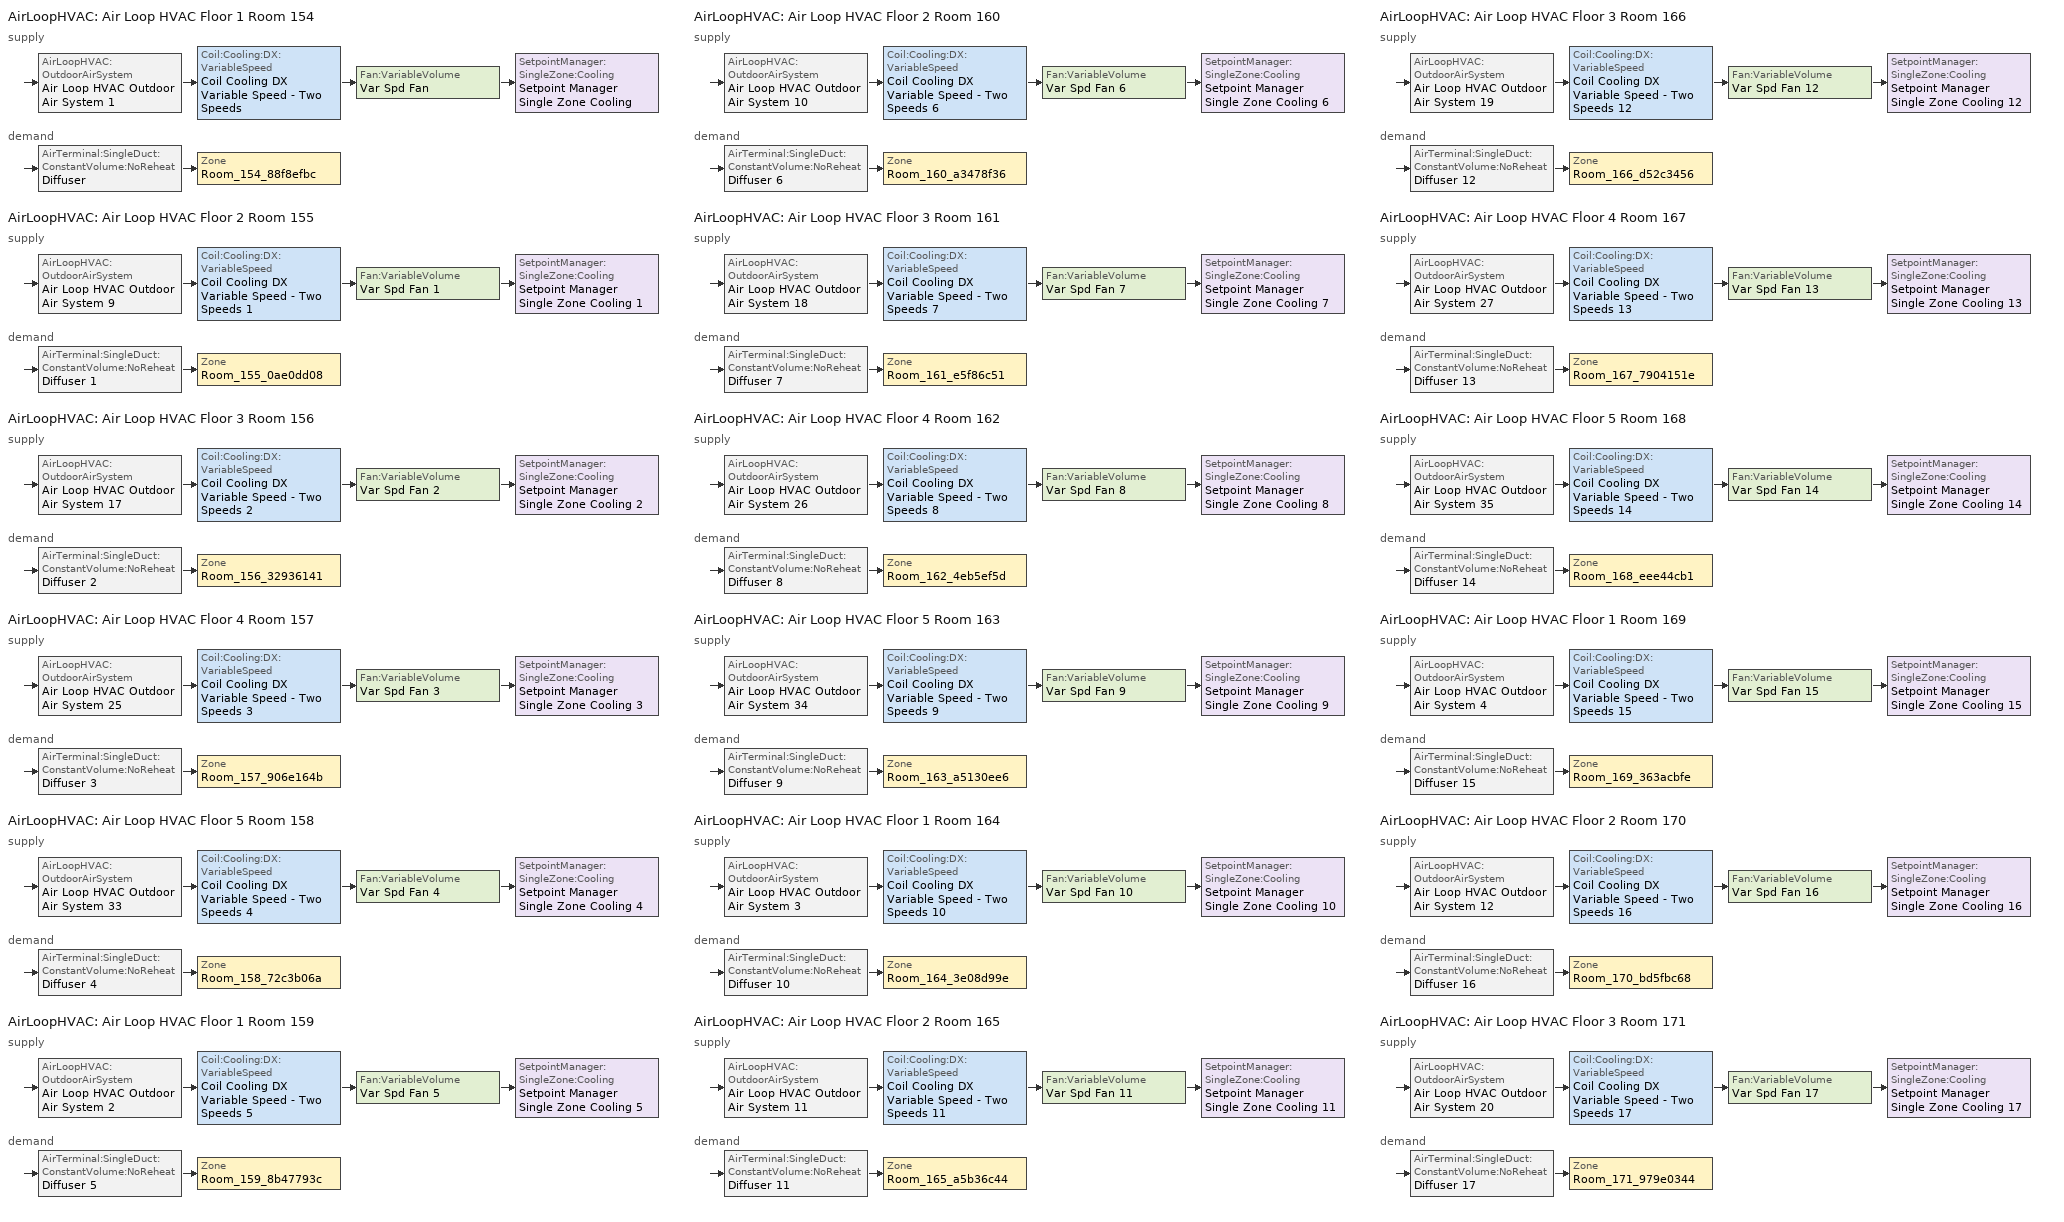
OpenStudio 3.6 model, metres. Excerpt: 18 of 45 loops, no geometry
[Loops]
AirLoopHVAC 'Air Loop HVAC Floor 1 Room 154'
 supply: AirLoopHVAC:OutdoorAirSystem 'Air Loop HVAC Outdoor Air System 1' > Coil:Cooling:DX:VariableSpeed 'Coil Cooling DX Variable Speed - Two Speeds' > Fan:VariableVolume 'Var Spd Fan' > SetpointManager:SingleZone:Cooling 'Setpoint Manager Single Zone Cooling'
 demand: AirTerminal:SingleDuct:ConstantVolume:NoReheat 'Diffuser' > Zone 'Room_154_88f8efbc'
AirLoopHVAC 'Air Loop HVAC Floor 2 Room 155'
 supply: AirLoopHVAC:OutdoorAirSystem 'Air Loop HVAC Outdoor Air System 9' > Coil:Cooling:DX:VariableSpeed 'Coil Cooling DX Variable Speed - Two Speeds 1' > Fan:VariableVolume 'Var Spd Fan 1' > SetpointManager:SingleZone:Cooling 'Setpoint Manager Single Zone Cooling 1'
 demand: AirTerminal:SingleDuct:ConstantVolume:NoReheat 'Diffuser 1' > Zone 'Room_155_0ae0dd08'
AirLoopHVAC 'Air Loop HVAC Floor 3 Room 156'
 supply: AirLoopHVAC:OutdoorAirSystem 'Air Loop HVAC Outdoor Air System 17' > Coil:Cooling:DX:VariableSpeed 'Coil Cooling DX Variable Speed - Two Speeds 2' > Fan:VariableVolume 'Var Spd Fan 2' > SetpointManager:SingleZone:Cooling 'Setpoint Manager Single Zone Cooling 2'
 demand: AirTerminal:SingleDuct:ConstantVolume:NoReheat 'Diffuser 2' > Zone 'Room_156_32936141'
AirLoopHVAC 'Air Loop HVAC Floor 4 Room 157'
 supply: AirLoopHVAC:OutdoorAirSystem 'Air Loop HVAC Outdoor Air System 25' > Coil:Cooling:DX:VariableSpeed 'Coil Cooling DX Variable Speed - Two Speeds 3' > Fan:VariableVolume 'Var Spd Fan 3' > SetpointManager:SingleZone:Cooling 'Setpoint Manager Single Zone Cooling 3'
 demand: AirTerminal:SingleDuct:ConstantVolume:NoReheat 'Diffuser 3' > Zone 'Room_157_906e164b'
AirLoopHVAC 'Air Loop HVAC Floor 5 Room 158'
 supply: AirLoopHVAC:OutdoorAirSystem 'Air Loop HVAC Outdoor Air System 33' > Coil:Cooling:DX:VariableSpeed 'Coil Cooling DX Variable Speed - Two Speeds 4' > Fan:VariableVolume 'Var Spd Fan 4' > SetpointManager:SingleZone:Cooling 'Setpoint Manager Single Zone Cooling 4'
 demand: AirTerminal:SingleDuct:ConstantVolume:NoReheat 'Diffuser 4' > Zone 'Room_158_72c3b06a'
AirLoopHVAC 'Air Loop HVAC Floor 1 Room 159'
 supply: AirLoopHVAC:OutdoorAirSystem 'Air Loop HVAC Outdoor Air System 2' > Coil:Cooling:DX:VariableSpeed 'Coil Cooling DX Variable Speed - Two Speeds 5' > Fan:VariableVolume 'Var Spd Fan 5' > SetpointManager:SingleZone:Cooling 'Setpoint Manager Single Zone Cooling 5'
 demand: AirTerminal:SingleDuct:ConstantVolume:NoReheat 'Diffuser 5' > Zone 'Room_159_8b47793c'
AirLoopHVAC 'Air Loop HVAC Floor 2 Room 160'
 supply: AirLoopHVAC:OutdoorAirSystem 'Air Loop HVAC Outdoor Air System 10' > Coil:Cooling:DX:VariableSpeed 'Coil Cooling DX Variable Speed - Two Speeds 6' > Fan:VariableVolume 'Var Spd Fan 6' > SetpointManager:SingleZone:Cooling 'Setpoint Manager Single Zone Cooling 6'
 demand: AirTerminal:SingleDuct:ConstantVolume:NoReheat 'Diffuser 6' > Zone 'Room_160_a3478f36'
AirLoopHVAC 'Air Loop HVAC Floor 3 Room 161'
 supply: AirLoopHVAC:OutdoorAirSystem 'Air Loop HVAC Outdoor Air System 18' > Coil:Cooling:DX:VariableSpeed 'Coil Cooling DX Variable Speed - Two Speeds 7' > Fan:VariableVolume 'Var Spd Fan 7' > SetpointManager:SingleZone:Cooling 'Setpoint Manager Single Zone Cooling 7'
 demand: AirTerminal:SingleDuct:ConstantVolume:NoReheat 'Diffuser 7' > Zone 'Room_161_e5f86c51'
AirLoopHVAC 'Air Loop HVAC Floor 4 Room 162'
 supply: AirLoopHVAC:OutdoorAirSystem 'Air Loop HVAC Outdoor Air System 26' > Coil:Cooling:DX:VariableSpeed 'Coil Cooling DX Variable Speed - Two Speeds 8' > Fan:VariableVolume 'Var Spd Fan 8' > SetpointManager:SingleZone:Cooling 'Setpoint Manager Single Zone Cooling 8'
 demand: AirTerminal:SingleDuct:ConstantVolume:NoReheat 'Diffuser 8' > Zone 'Room_162_4eb5ef5d'
AirLoopHVAC 'Air Loop HVAC Floor 5 Room 163'
 supply: AirLoopHVAC:OutdoorAirSystem 'Air Loop HVAC Outdoor Air System 34' > Coil:Cooling:DX:VariableSpeed 'Coil Cooling DX Variable Speed - Two Speeds 9' > Fan:VariableVolume 'Var Spd Fan 9' > SetpointManager:SingleZone:Cooling 'Setpoint Manager Single Zone Cooling 9'
 demand: AirTerminal:SingleDuct:ConstantVolume:NoReheat 'Diffuser 9' > Zone 'Room_163_a5130ee6'
AirLoopHVAC 'Air Loop HVAC Floor 1 Room 164'
 supply: AirLoopHVAC:OutdoorAirSystem 'Air Loop HVAC Outdoor Air System 3' > Coil:Cooling:DX:VariableSpeed 'Coil Cooling DX Variable Speed - Two Speeds 10' > Fan:VariableVolume 'Var Spd Fan 10' > SetpointManager:SingleZone:Cooling 'Setpoint Manager Single Zone Cooling 10'
 demand: AirTerminal:SingleDuct:ConstantVolume:NoReheat 'Diffuser 10' > Zone 'Room_164_3e08d99e'
AirLoopHVAC 'Air Loop HVAC Floor 2 Room 165'
 supply: AirLoopHVAC:OutdoorAirSystem 'Air Loop HVAC Outdoor Air System 11' > Coil:Cooling:DX:VariableSpeed 'Coil Cooling DX Variable Speed - Two Speeds 11' > Fan:VariableVolume 'Var Spd Fan 11' > SetpointManager:SingleZone:Cooling 'Setpoint Manager Single Zone Cooling 11'
 demand: AirTerminal:SingleDuct:ConstantVolume:NoReheat 'Diffuser 11' > Zone 'Room_165_a5b36c44'
AirLoopHVAC 'Air Loop HVAC Floor 3 Room 166'
 supply: AirLoopHVAC:OutdoorAirSystem 'Air Loop HVAC Outdoor Air System 19' > Coil:Cooling:DX:VariableSpeed 'Coil Cooling DX Variable Speed - Two Speeds 12' > Fan:VariableVolume 'Var Spd Fan 12' > SetpointManager:SingleZone:Cooling 'Setpoint Manager Single Zone Cooling 12'
 demand: AirTerminal:SingleDuct:ConstantVolume:NoReheat 'Diffuser 12' > Zone 'Room_166_d52c3456'
AirLoopHVAC 'Air Loop HVAC Floor 4 Room 167'
 supply: AirLoopHVAC:OutdoorAirSystem 'Air Loop HVAC Outdoor Air System 27' > Coil:Cooling:DX:VariableSpeed 'Coil Cooling DX Variable Speed - Two Speeds 13' > Fan:VariableVolume 'Var Spd Fan 13' > SetpointManager:SingleZone:Cooling 'Setpoint Manager Single Zone Cooling 13'
 demand: AirTerminal:SingleDuct:ConstantVolume:NoReheat 'Diffuser 13' > Zone 'Room_167_7904151e'
AirLoopHVAC 'Air Loop HVAC Floor 5 Room 168'
 supply: AirLoopHVAC:OutdoorAirSystem 'Air Loop HVAC Outdoor Air System 35' > Coil:Cooling:DX:VariableSpeed 'Coil Cooling DX Variable Speed - Two Speeds 14' > Fan:VariableVolume 'Var Spd Fan 14' > SetpointManager:SingleZone:Cooling 'Setpoint Manager Single Zone Cooling 14'
 demand: AirTerminal:SingleDuct:ConstantVolume:NoReheat 'Diffuser 14' > Zone 'Room_168_eee44cb1'
AirLoopHVAC 'Air Loop HVAC Floor 1 Room 169'
 supply: AirLoopHVAC:OutdoorAirSystem 'Air Loop HVAC Outdoor Air System 4' > Coil:Cooling:DX:VariableSpeed 'Coil Cooling DX Variable Speed - Two Speeds 15' > Fan:VariableVolume 'Var Spd Fan 15' > SetpointManager:SingleZone:Cooling 'Setpoint Manager Single Zone Cooling 15'
 demand: AirTerminal:SingleDuct:ConstantVolume:NoReheat 'Diffuser 15' > Zone 'Room_169_363acbfe'
AirLoopHVAC 'Air Loop HVAC Floor 2 Room 170'
 supply: AirLoopHVAC:OutdoorAirSystem 'Air Loop HVAC Outdoor Air System 12' > Coil:Cooling:DX:VariableSpeed 'Coil Cooling DX Variable Speed - Two Speeds 16' > Fan:VariableVolume 'Var Spd Fan 16' > SetpointManager:SingleZone:Cooling 'Setpoint Manager Single Zone Cooling 16'
 demand: AirTerminal:SingleDuct:ConstantVolume:NoReheat 'Diffuser 16' > Zone 'Room_170_bd5fbc68'
AirLoopHVAC 'Air Loop HVAC Floor 3 Room 171'
 supply: AirLoopHVAC:OutdoorAirSystem 'Air Loop HVAC Outdoor Air System 20' > Coil:Cooling:DX:VariableSpeed 'Coil Cooling DX Variable Speed - Two Speeds 17' > Fan:VariableVolume 'Var Spd Fan 17' > SetpointManager:SingleZone:Cooling 'Setpoint Manager Single Zone Cooling 17'
 demand: AirTerminal:SingleDuct:ConstantVolume:NoReheat 'Diffuser 17' > Zone 'Room_171_979e0344'
[Sizing:Zone] Zone Cooling Design Supply Air Temperature Input Method=SupplyAirTemperature; Zone Cooling Design Supply Air Temperature {C}=14; Zone Cooling Design Supply Air Temperature Difference {deltaC}=11.11; Zone Heating Design Supply Air Temperature Input Method=SupplyAirTemperature; Zone Heating Design Supply Air Temperature {C}=40; Zone Heating Design Supply Air Temperature Difference {deltaC}=11.11; Zone Cooling Design Supply Air Humidity Ratio {kg-H2O/kg-air}=0.0085; Zone Heating Design Supply Air Humidity Ratio {kg-H2O/kg-air}=0.008; Cooling Design Air Flow Method=DesignDay; Heating Design Air Flow Method=DesignDay; Account for Dedicated Outdoor Air System=No; Dedicated Outdoor Air System Control Strategy=NeutralSupplyAir; Dedicated Outdoor Air Low Setpoint Temperature for Design {C}=autosize; Dedicated Outdoor Air High Setpoint Temperature for Design {C}=autosize; Zone Load Sizing Method=Sensible Load Only No Latent Load; Zone Latent Cooling Design Supply Air Humidity Ratio Input Method=HumidityRatioDifference; Zone Cooling Design Supply Air Humidity Ratio Difference {kgWater/kgDryAir}=0.005; Zone Latent Heating Design Supply Air Humidity Ratio Input Method=HumidityRatioDifference; Zone Humidification Design Supply Air Humidity Ratio Difference {kgWater/kgDryAir}=0.005
Room_154_88f8efbc; Room_155_0ae0dd08; Room_156_32936141; Room_157_906e164b; Room_158_72c3b06a; Room_159_8b47793c; Room_160_a3478f36; Room_161_e5f86c51; Room_162_4eb5ef5d; Room_163_a5130ee6; Room_164_3e08d99e; Room_165_a5b36c44; Room_166_d52c3456; Room_167_7904151e; Room_168_eee44cb1; Room_169_363acbfe; Room_170_bd5fbc68; Room_171_979e0344
[Zone equipment]
Room_154_88f8efbc: Elec Baseboard Floor 1 Room 154, Diffuser
Room_155_0ae0dd08: Elec Baseboard Floor 2 Room 155, Diffuser 1
Room_156_32936141: Elec Baseboard Floor 3 Room 156, Diffuser 2
Room_157_906e164b: Elec Baseboard Floor 4 Room 157, Diffuser 3
Room_158_72c3b06a: Elec Baseboard Floor 5 Room 158, Diffuser 4
Room_159_8b47793c: Elec Baseboard 1 Room 159, Diffuser 5
Room_160_a3478f36: Elec Baseboard Floor 2 Room 160, Diffuser 6
Room_161_e5f86c51: Elec Baseboard Floor 3 Room 161, Diffuser 7
Room_162_4eb5ef5d: Elec Baseboard Floor 4 Room 162, Diffuser 8
Room_163_a5130ee6: Elec Baseboard Floor 5 Room 163, Diffuser 9
Room_164_3e08d99e: Elec Baseboard 1 Room 164, Diffuser 10
Room_165_a5b36c44: Elec Baseboard Floor 2 Room 165, Diffuser 11
Room_166_d52c3456: Elec Baseboard Floor 3 Room 166, Diffuser 12
Room_167_7904151e: Elec Baseboard Floor 4 Room 167, Diffuser 13
Room_168_eee44cb1: Elec Baseboard Floor 5 Room 168, Diffuser 14
Room_169_363acbfe: Elec Baseboard 1 Room 169, Diffuser 15
Room_170_bd5fbc68: Elec Baseboard Floor 2 Room 170, Diffuser 16
Room_171_979e0344: Elec Baseboard Floor 3 Room 171, Diffuser 17
[ZoneHVAC:Baseboard:Convective:Electric] Availability Schedule=Always On Discrete hvac_library; Nominal Capacity {W}=autosize; Efficiency=1
Elec Baseboard Floor 1 Room 154; Elec Baseboard 1 Room 164; Elec Baseboard Floor 2 Room 165; Elec Baseboard Floor 3 Room 161; Elec Baseboard Floor 4 Room 167; Elec Baseboard 1 Room 169; Elec Baseboard Floor 3 Room 166; Elec Baseboard Floor 2 Room 160; Elec Baseboard Floor 5 Room 163; Elec Baseboard Floor 3 Room 171; Elec Baseboard Floor 5 Room 168; Elec Baseboard Floor 2 Room 170; Elec Baseboard Floor 4 Room 162; Elec Baseboard Floor 2 Room 155; Elec Baseboard Floor 3 Room 156; Elec Baseboard Floor 4 Room 157; Elec Baseboard Floor 5 Room 158; Elec Baseboard 1 Room 159
[AirLoopHVAC] Design Supply Air Flow Rate {m3/s}=autosize; Design Return Air Flow Fraction of Supply Air Flow=1
Name | Availability Schedule
Air Loop HVAC Floor 1 Room 154 | Always On Discrete
Air Loop HVAC Floor 2 Room 155 | Always On Discrete 1
Air Loop HVAC Floor 3 Room 156 | Always On Discrete 2
Air Loop HVAC Floor 4 Room 157 | Always On Discrete 3
Air Loop HVAC Floor 5 Room 158 | Always On Discrete 4
Air Loop HVAC Floor 1 Room 159 | Always On Discrete 5
Air Loop HVAC Floor 2 Room 160 | Always On Discrete 6
Air Loop HVAC Floor 3 Room 161 | Always On Discrete 7
Air Loop HVAC Floor 4 Room 162 | Always On Discrete 8
Air Loop HVAC Floor 5 Room 163 | Always On Discrete 9
Air Loop HVAC Floor 1 Room 164 | Always On Discrete 10
Air Loop HVAC Floor 2 Room 165 | Always On Discrete 11
Air Loop HVAC Floor 3 Room 166 | Always On Discrete 12
Air Loop HVAC Floor 4 Room 167 | Always On Discrete 13
Air Loop HVAC Floor 5 Room 168 | Always On Discrete 14
Air Loop HVAC Floor 1 Room 169 | Always On Discrete 15
Air Loop HVAC Floor 2 Room 170 | Always On Discrete 16
Air Loop HVAC Floor 3 Room 171 | Always On Discrete 17
[Sizing:System] Central Heating Maximum System Air Flow Ratio=0.3; Preheat Design Temperature {C}=7; Preheat Design Humidity Ratio {kg-H2O/kg-Air}=0.008; Precool Design Temperature {C}=12.8; Precool Design Humidity Ratio {kg-H2O/kg-Air}=0.008; Central Cooling Design Supply Air Temperature {C}=12.8; Central Heating Design Supply Air Temperature {C}=16.7; 100% Outdoor Air in Cooling=Yes; 100% Outdoor Air in Heating=Yes; Central Cooling Design Supply Air Humidity Ratio {kg-H2O/kg-Air}=0.0085; Zone Maximum Outdoor Air Fraction=1; Cooling Supply Air Flow Rate Per Floor Area {m3/s-m2}=0.00996765; Cooling Fraction of Autosized Cooling Supply Air Flow Rate=1; Cooling Supply Air Flow Rate Per Unit Cooling Capacity {m3/s-W}=3.94755e-05; Heating Supply Air Flow Rate Per Floor Area {m3/s-m2}=0.00996765; Heating Fraction of Autosized Heating Supply Air Flow Rate=1; Heating Fraction of Autosized Cooling Supply Air Flow Rate=1; Heating Supply Air Flow Rate Per Unit Heating Capacity {m3/s-W}=3.15882e-05; Cooling Design Capacity Method=CoolingDesignCapacity; Cooling Design Capacity {W}=autosize; Cooling Design Capacity Per Floor Area {W/m2}=234.7; Fraction of Autosized Cooling Design Capacity=1; Heating Design Capacity Method=HeatingDesignCapacity; Heating Design Capacity {W}=autosize; Heating Design Capacity Per Floor Area {W/m2}=157; Fraction of Autosized Heating Design Capacity=1; Central Cooling Capacity Control Method=OnOff; Occupant Diversity=autosize
Air Loop HVAC Floor 1 Room 154; Air Loop HVAC Floor 2 Room 155; Air Loop HVAC Floor 3 Room 156; Air Loop HVAC Floor 4 Room 157; Air Loop HVAC Floor 5 Room 158; Air Loop HVAC Floor 1 Room 159; Air Loop HVAC Floor 2 Room 160; Air Loop HVAC Floor 3 Room 161; Air Loop HVAC Floor 4 Room 162; Air Loop HVAC Floor 5 Room 163; Air Loop HVAC Floor 1 Room 164; Air Loop HVAC Floor 2 Room 165; Air Loop HVAC Floor 3 Room 166; Air Loop HVAC Floor 4 Room 167; Air Loop HVAC Floor 5 Room 168; Air Loop HVAC Floor 1 Room 169; Air Loop HVAC Floor 2 Room 170; Air Loop HVAC Floor 3 Room 171
[AirTerminal:SingleDuct:ConstantVolume:NoReheat] Availability Schedule=Always On Discrete hvac_library; Maximum Air Flow Rate {m3/s}=AutoSize
Diffuser; Diffuser 1; Diffuser 2; Diffuser 3; Diffuser 4; Diffuser 5; Diffuser 6; Diffuser 7; Diffuser 8; Diffuser 9; Diffuser 10; Diffuser 11; Diffuser 12; Diffuser 13; Diffuser 14; Diffuser 15; Diffuser 16; Diffuser 17
[Coil:Cooling:DX:VariableSpeed] Nominal Speed Level=2; Gross Rated Total Cooling Capacity At Selected Nominal Speed Level {W}=autosize; Rated Air Flow Rate At Selected Nominal Speed Level {m3/s}=autosize; Nominal Time for Condensate to Begin Leaving the Coil {s}=0; Initial Moisture Evaporation Rate Divided by Steady-State AC Latent Capacity=0; Energy Part Load Fraction Curve=Coil Cooling DX Variable Speed - Two Speeds EIRfPLR; Condenser Type=AirCooled; Evaporative Condenser Pump Rated Power Consumption {W}=0; Crankcase Heater Capacity {W}=0; Maximum Outdoor Dry-Bulb Temperature for Crankcase Heater Operation {C}=10; Minimum Outdoor Dry-Bulb Temperature for Compressor Operation {C}=-25; Basin Heater Capacity {W/K}=0; Basin Heater Setpoint Temperature {C}=2
Coil Cooling DX Variable Speed - Two Speeds; Coil Cooling DX Variable Speed - Two Speeds 1; Coil Cooling DX Variable Speed - Two Speeds 2; Coil Cooling DX Variable Speed - Two Speeds 3; Coil Cooling DX Variable Speed - Two Speeds 4; Coil Cooling DX Variable Speed - Two Speeds 5; Coil Cooling DX Variable Speed - Two Speeds 6; Coil Cooling DX Variable Speed - Two Speeds 7; Coil Cooling DX Variable Speed - Two Speeds 8; Coil Cooling DX Variable Speed - Two Speeds 9; Coil Cooling DX Variable Speed - Two Speeds 10; Coil Cooling DX Variable Speed - Two Speeds 11; Coil Cooling DX Variable Speed - Two Speeds 12; Coil Cooling DX Variable Speed - Two Speeds 13; Coil Cooling DX Variable Speed - Two Speeds 14; Coil Cooling DX Variable Speed - Two Speeds 15; Coil Cooling DX Variable Speed - Two Speeds 16; Coil Cooling DX Variable Speed - Two Speeds 17
[Fan:VariableVolume] Availability Schedule=Always On Discrete hvac_library; Fan Efficiency=0.6045; Maximum Flow Rate {m3/s}=Autosize; Fan Power Minimum Flow Rate Input Method=FixedFlowRate; Fan Power Minimum Flow Fraction=0; Fan Power Minimum Air Flow Rate {m3/s}=0; Motor Efficiency=0.93; Motor In Airstream Fraction=1; Fan Power Coefficient 1=0.0407599; Fan Power Coefficient 2=0.088045; Fan Power Coefficient 3=-0.0729261; Fan Power Coefficient 4=0.94374; Fan Power Coefficient 5=0
Name | Pressure Rise {Pa}
Var Spd Fan; Var Spd Fan 5; Var Spd Fan 10 | 30
Var Spd Fan 1; Var Spd Fan 2; Var Spd Fan 3; Var Spd Fan 4; Var Spd Fan 6; Var Spd Fan 7; Var Spd Fan 8; Var Spd Fan 9; Var Spd Fan 12; Var Spd Fan 13; Var Spd Fan 15; Var Spd Fan 16; Var Spd Fan 17 | 1
Var Spd Fan 11; Var Spd Fan 14 | 250
[SetpointManager:SingleZone:Cooling] Control Variable=Temperature; Minimum Supply Air Temperature {C}=-99; Maximum Supply Air Temperature {C}=99
Name | Control Zone
Setpoint Manager Single Zone Cooling | Room_154_88f8efbc
Setpoint Manager Single Zone Cooling 1; Setpoint Manager Single Zone Cooling 2; Setpoint Manager Single Zone Cooling 3; Setpoint Manager Single Zone Cooling 4; Setpoint Manager Single Zone Cooling 5; Setpoint Manager Single Zone Cooling 6; Setpoint Manager Single Zone Cooling 7; Setpoint Manager Single Zone Cooling 8; Setpoint Manager Single Zone Cooling 9; Setpoint Manager Single Zone Cooling 10; Setpoint Manager Single Zone Cooling 11; Setpoint Manager Single Zone Cooling 12; Setpoint Manager Single Zone Cooling 13; Setpoint Manager Single Zone Cooling 14; Setpoint Manager Single Zone Cooling 15; Setpoint Manager Single Zone Cooling 16; Setpoint Manager Single Zone Cooling 17 | Room_155_0ae0dd08
[AirLoopHVAC:OutdoorAirSystem]
Name | Controller
Air Loop HVAC Outdoor Air System 1 | Controller Outdoor Air 3
Air Loop HVAC Outdoor Air System 2 | Controller Outdoor Air 4
Air Loop HVAC Outdoor Air System 3 | Controller Outdoor Air 5
Air Loop HVAC Outdoor Air System 4 | Controller Outdoor Air 2
Air Loop HVAC Outdoor Air System 9 | Controller Outdoor Air 10
Air Loop HVAC Outdoor Air System 10 | Controller Outdoor Air 11
Air Loop HVAC Outdoor Air System 11 | Controller Outdoor Air 12
Air Loop HVAC Outdoor Air System 12 | Controller Outdoor Air 13
Air Loop HVAC Outdoor Air System 17 | Controller Outdoor Air 18
Air Loop HVAC Outdoor Air System 18 | Controller Outdoor Air 19
Air Loop HVAC Outdoor Air System 19 | Controller Outdoor Air 20
Air Loop HVAC Outdoor Air System 20 | Controller Outdoor Air 21
Air Loop HVAC Outdoor Air System 25 | Controller Outdoor Air 26
Air Loop HVAC Outdoor Air System 26 | Controller Outdoor Air 27
Air Loop HVAC Outdoor Air System 27 | Controller Outdoor Air 28
Air Loop HVAC Outdoor Air System 33 | Controller Outdoor Air 34
Air Loop HVAC Outdoor Air System 34 | Controller Outdoor Air 35
Air Loop HVAC Outdoor Air System 35 | Controller Outdoor Air 36
[Controller:OutdoorAir] Minimum Outdoor Air Flow Rate {m3/s}=0; Maximum Outdoor Air Flow Rate {m3/s}=Autosize; Economizer Control Action Type=ModulateFlow; Lockout Type=NoLockout; Minimum Limit Type=FixedMinimum; High Humidity Control=No; Heat Recovery Bypass Control Type=BypassWhenWithinEconomizerLimits
Name | Economizer Control Type | Minimum Outdoor Air Schedule | Controller Mechanical Ventilation | Economizer Maximum Limit Dry-Bulb Temperature {C} | Economizer Maximum Limit Enthalpy {J/kg} | Economizer Minimum Limit Dry-Bulb Temperature {C}
Controller Outdoor Air 3 | DifferentialEnthalpy | Make-up air unit Occ Sch | Controller Mechanical Ventilation 4
Controller Outdoor Air 4 | DifferentialEnthalpy | Make-up air unit Occ Sch 1 | Controller Mechanical Ventilation 5
Controller Outdoor Air 5 | DifferentialEnthalpy | Make-up air unit Occ Sch 2 | Controller Mechanical Ventilation 6
Controller Outdoor Air 2 | NoEconomizer | VAV with Reheat Occ Sch | Controller Mechanical Ventilation 7 | 28 | 64000 | -100
Controller Outdoor Air 10 | NoEconomizer | VAV with Reheat Occ Sch 5 | Controller Mechanical Ventilation 12 | 28 | 64000 | -100
Controller Outdoor Air 11 | NoEconomizer | VAV with Reheat Occ Sch 6 | Controller Mechanical Ventilation 13 | 28 | 64000 | -100
Controller Outdoor Air 12 | NoEconomizer | VAV with Reheat Occ Sch 7 | Controller Mechanical Ventilation 14 | 28 | 64000 | -100
Controller Outdoor Air 13 | NoEconomizer | VAV with Reheat Occ Sch 8 | Controller Mechanical Ventilation 15 | 28 | 64000 | -100
Controller Outdoor Air 18 | NoEconomizer | VAV with Reheat Occ Sch 13 | Controller Mechanical Ventilation 20 | 28 | 64000 | -100
Controller Outdoor Air 19 | NoEconomizer | VAV with Reheat Occ Sch 14 | Controller Mechanical Ventilation 21 | 28 | 64000 | -100
Controller Outdoor Air 20 | NoEconomizer | VAV with Reheat Occ Sch 15 | Controller Mechanical Ventilation 22 | 28 | 64000 | -100
Controller Outdoor Air 21 | NoEconomizer | VAV with Reheat Occ Sch 16 | Controller Mechanical Ventilation 23 | 28 | 64000 | -100
Controller Outdoor Air 26 | NoEconomizer | VAV with Reheat Occ Sch 21 | Controller Mechanical Ventilation 28 | 28 | 64000 | -100
Controller Outdoor Air 27 | NoEconomizer | VAV with Reheat Occ Sch 22 | Controller Mechanical Ventilation 29 | 28 | 64000 | -100
Controller Outdoor Air 28 | NoEconomizer | VAV with Reheat Occ Sch 23 | Controller Mechanical Ventilation 30 | 28 | 64000 | -100
Controller Outdoor Air 34 | NoEconomizer | VAV with Reheat Occ Sch 29 | Controller Mechanical Ventilation 36 | 28 | 64000 | -100
Controller Outdoor Air 35 | NoEconomizer | VAV with Reheat Occ Sch 30 | Controller Mechanical Ventilation 37 | 28 | 64000 | -100
Controller Outdoor Air 36 | NoEconomizer | VAV with Reheat Occ Sch 31 | Controller Mechanical Ventilation 38 | 28 | 64000 | -100
[Controller:MechanicalVentilation] Availability Schedule=Always On Discrete 4; System Outdoor Air Method=ZoneSum
Controller Mechanical Ventilation 4; Controller Mechanical Ventilation 5; Controller Mechanical Ventilation 6; Controller Mechanical Ventilation 7; Controller Mechanical Ventilation 12; Controller Mechanical Ventilation 13; Controller Mechanical Ventilation 14; Controller Mechanical Ventilation 15; Controller Mechanical Ventilation 20; Controller Mechanical Ventilation 21; Controller Mechanical Ventilation 22; Controller Mechanical Ventilation 23; Controller Mechanical Ventilation 28; Controller Mechanical Ventilation 29; Controller Mechanical Ventilation 30; Controller Mechanical Ventilation 36; Controller Mechanical Ventilation 37; Controller Mechanical Ventilation 38
[Schedule:Ruleset]
Name | Default Day Schedule | Summer Design Day Schedule | Winter Design Day Schedule
Make-up air unit Occ Sch | Make-up air unit Occ Sch Default | Make-up air unit Occ Sch Summer Design Day | Make-up air unit Occ Sch Winter Design Day
Make-up air unit Occ Sch 1 | Make-up air unit Occ Sch Default 1 | Make-up air unit Occ Sch Summer Design Day 1 | Make-up air unit Occ Sch Winter Design Day 1
Make-up air unit Occ Sch 2 | Make-up air unit Occ Sch Default 2 | Make-up air unit Occ Sch Summer Design Day 2 | Make-up air unit Occ Sch Winter Design Day 2
VAV with Reheat Occ Sch | VAV with Reheat Occ Sch Default | VAV with Reheat Occ Sch Summer Design Day | VAV with Reheat Occ Sch Winter Design Day
VAV with Reheat Occ Sch 5 | VAV with Reheat Occ Sch Default 5 | VAV with Reheat Occ Sch Summer Design Day 5 | VAV with Reheat Occ Sch Winter Design Day 5
VAV with Reheat Occ Sch 6 | VAV with Reheat Occ Sch Default 6 | VAV with Reheat Occ Sch Summer Design Day 6 | VAV with Reheat Occ Sch Winter Design Day 6
VAV with Reheat Occ Sch 7 | VAV with Reheat Occ Sch Default 7 | VAV with Reheat Occ Sch Summer Design Day 7 | VAV with Reheat Occ Sch Winter Design Day 7
VAV with Reheat Occ Sch 8 | VAV with Reheat Occ Sch Default 8 | VAV with Reheat Occ Sch Summer Design Day 8 | VAV with Reheat Occ Sch Winter Design Day 8
VAV with Reheat Occ Sch 13 | VAV with Reheat Occ Sch Default 13 | VAV with Reheat Occ Sch Summer Design Day 13 | VAV with Reheat Occ Sch Winter Design Day 13
VAV with Reheat Occ Sch 14 | VAV with Reheat Occ Sch Default 14 | VAV with Reheat Occ Sch Summer Design Day 14 | VAV with Reheat Occ Sch Winter Design Day 14
VAV with Reheat Occ Sch 15 | VAV with Reheat Occ Sch Default 15 | VAV with Reheat Occ Sch Summer Design Day 15 | VAV with Reheat Occ Sch Winter Design Day 15
VAV with Reheat Occ Sch 16 | VAV with Reheat Occ Sch Default 16 | VAV with Reheat Occ Sch Summer Design Day 16 | VAV with Reheat Occ Sch Winter Design Day 16
VAV with Reheat Occ Sch 21 | VAV with Reheat Occ Sch Default 21 | VAV with Reheat Occ Sch Summer Design Day 21 | VAV with Reheat Occ Sch Winter Design Day 21
VAV with Reheat Occ Sch 22 | VAV with Reheat Occ Sch Default 22 | VAV with Reheat Occ Sch Summer Design Day 22 | VAV with Reheat Occ Sch Winter Design Day 22
VAV with Reheat Occ Sch 23 | VAV with Reheat Occ Sch Default 23 | VAV with Reheat Occ Sch Summer Design Day 23 | VAV with Reheat Occ Sch Winter Design Day 23
VAV with Reheat Occ Sch 29 | VAV with Reheat Occ Sch Default 29 | VAV with Reheat Occ Sch Summer Design Day 29 | VAV with Reheat Occ Sch Winter Design Day 29
VAV with Reheat Occ Sch 30 | VAV with Reheat Occ Sch Default 30 | VAV with Reheat Occ Sch Summer Design Day 30 | VAV with Reheat Occ Sch Winter Design Day 30
VAV with Reheat Occ Sch 31 | VAV with Reheat Occ Sch Default 31 | VAV with Reheat Occ Sch Summer Design Day 31 | VAV with Reheat Occ Sch Winter Design Day 31
[Schedule:Day]
Make-up air unit Occ Sch Default; Make-up air unit Occ Sch Summer Design Day; Make-up air unit Occ Sch Winter Design Day; Make-up air unit Occ Sch Sunday; Make-up air unit Occ Sch Saturday; Make-up air unit Occ Sch Friday; Make-up air unit Occ Sch Thursday; Make-up air unit Occ Sch Wednesday; Make-up air unit Occ Sch Tuesday; Make-up air unit Occ Sch Monday; Make-up air unit Occ Sch Default 1; Make-up air unit Occ Sch Summer Design Day 1; Make-up air unit Occ Sch Winter Design Day 1; Make-up air unit Occ Sch Default 2; Make-up air unit Occ Sch Summer Design Day 2; Make-up air unit Occ Sch Winter Design Day 2; VAV with Reheat Occ Sch Default; VAV with Reheat Occ Sch Summer Design Day; VAV with Reheat Occ Sch Winter Design Day; VAV with Reheat Occ Sch Default 5; VAV with Reheat Occ Sch Summer Design Day 5; VAV with Reheat Occ Sch Winter Design Day 5; VAV with Reheat Occ Sch Default 6; VAV with Reheat Occ Sch Summer Design Day 6; VAV with Reheat Occ Sch Winter Design Day 6; VAV with Reheat Occ Sch Default 7; VAV with Reheat Occ Sch Summer Design Day 7; VAV with Reheat Occ Sch Winter Design Day 7; VAV with Reheat Occ Sch Default 8; VAV with Reheat Occ Sch Summer Design Day 8; VAV with Reheat Occ Sch Winter Design Day 8; VAV with Reheat Occ Sch Default 13; VAV with Reheat Occ Sch Summer Design Day 13; VAV with Reheat Occ Sch Winter Design Day 13; VAV with Reheat Occ Sch Default 14; VAV with Reheat Occ Sch Summer Design Day 14; VAV with Reheat Occ Sch Winter Design Day 14; VAV with Reheat Occ Sch Default 15; VAV with Reheat Occ Sch Summer Design Day 15; VAV with Reheat Occ Sch Winter Design Day 15; VAV with Reheat Occ Sch Default 16; VAV with Reheat Occ Sch Summer Design Day 16; VAV with Reheat Occ Sch Winter Design Day 16; VAV with Reheat Occ Sch Default 21; VAV with Reheat Occ Sch Summer Design Day 21; VAV with Reheat Occ Sch Winter Design Day 21; VAV with Reheat Occ Sch Default 22; VAV with Reheat Occ Sch Summer Design Day 22; VAV with Reheat Occ Sch Winter Design Day 22; VAV with Reheat Occ Sch Default 23; VAV with Reheat Occ Sch Summer Design Day 23; VAV with Reheat Occ Sch Winter Design Day 23; VAV with Reheat Occ Sch Default 29; VAV with Reheat Occ Sch Summer Design Day 29; VAV with Reheat Occ Sch Winter Design Day 29; VAV with Reheat Occ Sch Default 30; VAV with Reheat Occ Sch Summer Design Day 30; VAV with Reheat Occ Sch Winter Design Day 30; VAV with Reheat Occ Sch Default 31; VAV with Reheat Occ Sch Summer Design Day 31; VAV with Reheat Occ Sch Winter Design Day 31: 24, 0, 1
VAV with Reheat Occ Sch Sunday; VAV with Reheat Occ Sch Saturday; VAV with Reheat Occ Sch Sunday 5; VAV with Reheat Occ Sch Saturday 5; VAV with Reheat Occ Sch Sunday 6; VAV with Reheat Occ Sch Saturday 6; VAV with Reheat Occ Sch Sunday 7; VAV with Reheat Occ Sch Saturday 7; VAV with Reheat Occ Sch Sunday 8; VAV with Reheat Occ Sch Saturday 8; VAV with Reheat Occ Sch Sunday 13; VAV with Reheat Occ Sch Saturday 13; VAV with Reheat Occ Sch Sunday 14; VAV with Reheat Occ Sch Saturday 14; VAV with Reheat Occ Sch Sunday 15; VAV with Reheat Occ Sch Saturday 15; VAV with Reheat Occ Sch Sunday 16; VAV with Reheat Occ Sch Saturday 16; VAV with Reheat Occ Sch Sunday 21; VAV with Reheat Occ Sch Saturday 21; VAV with Reheat Occ Sch Sunday 22; VAV with Reheat Occ Sch Saturday 22; VAV with Reheat Occ Sch Sunday 23; VAV with Reheat Occ Sch Saturday 23; VAV with Reheat Occ Sch Sunday 29; VAV with Reheat Occ Sch Saturday 29; VAV with Reheat Occ Sch Sunday 30; VAV with Reheat Occ Sch Saturday 30; VAV with Reheat Occ Sch Sunday 31; VAV with Reheat Occ Sch Saturday 31: 24, 0, 0
VAV with Reheat Occ Sch Friday; VAV with Reheat Occ Sch Thursday; VAV with Reheat Occ Sch Wednesday; VAV with Reheat Occ Sch Tuesday; VAV with Reheat Occ Sch Monday; VAV with Reheat Occ Sch Friday 5; VAV with Reheat Occ Sch Thursday 5; VAV with Reheat Occ Sch Wednesday 5; VAV with Reheat Occ Sch Tuesday 5; VAV with Reheat Occ Sch Monday 5; VAV with Reheat Occ Sch Friday 6; VAV with Reheat Occ Sch Thursday 6; VAV with Reheat Occ Sch Wednesday 6; VAV with Reheat Occ Sch Tuesday 6; VAV with Reheat Occ Sch Monday 6; VAV with Reheat Occ Sch Friday 7; VAV with Reheat Occ Sch Thursday 7; VAV with Reheat Occ Sch Wednesday 7; VAV with Reheat Occ Sch Tuesday 7; VAV with Reheat Occ Sch Monday 7; VAV with Reheat Occ Sch Friday 8; VAV with Reheat Occ Sch Thursday 8; VAV with Reheat Occ Sch Wednesday 8; VAV with Reheat Occ Sch Tuesday 8; VAV with Reheat Occ Sch Monday 8; VAV with Reheat Occ Sch Friday 13; VAV with Reheat Occ Sch Thursday 13; VAV with Reheat Occ Sch Wednesday 13; VAV with Reheat Occ Sch Tuesday 13; VAV with Reheat Occ Sch Monday 13; VAV with Reheat Occ Sch Friday 14; VAV with Reheat Occ Sch Thursday 14; VAV with Reheat Occ Sch Wednesday 14; VAV with Reheat Occ Sch Tuesday 14; VAV with Reheat Occ Sch Monday 14; VAV with Reheat Occ Sch Friday 15; VAV with Reheat Occ Sch Thursday 15; VAV with Reheat Occ Sch Wednesday 15; VAV with Reheat Occ Sch Tuesday 15; VAV with Reheat Occ Sch Monday 15; VAV with Reheat Occ Sch Friday 16; VAV with Reheat Occ Sch Thursday 16; VAV with Reheat Occ Sch Wednesday 16; VAV with Reheat Occ Sch Tuesday 16; VAV with Reheat Occ Sch Monday 16; VAV with Reheat Occ Sch Friday 21; VAV with Reheat Occ Sch Thursday 21; VAV with Reheat Occ Sch Wednesday 21; VAV with Reheat Occ Sch Tuesday 21; VAV with Reheat Occ Sch Monday 21; VAV with Reheat Occ Sch Friday 22; VAV with Reheat Occ Sch Thursday 22; VAV with Reheat Occ Sch Wednesday 22; VAV with Reheat Occ Sch Tuesday 22; VAV with Reheat Occ Sch Monday 22; VAV with Reheat Occ Sch Friday 23; VAV with Reheat Occ Sch Thursday 23; VAV with Reheat Occ Sch Wednesday 23; VAV with Reheat Occ Sch Tuesday 23; VAV with Reheat Occ Sch Monday 23; VAV with Reheat Occ Sch Friday 29; VAV with Reheat Occ Sch Thursday 29; VAV with Reheat Occ Sch Wednesday 29; VAV with Reheat Occ Sch Tuesday 29; VAV with Reheat Occ Sch Monday 29; VAV with Reheat Occ Sch Friday 30; VAV with Reheat Occ Sch Thursday 30; VAV with Reheat Occ Sch Wednesday 30; VAV with Reheat Occ Sch Tuesday 30; VAV with Reheat Occ Sch Monday 30; VAV with Reheat Occ Sch Friday 31; VAV with Reheat Occ Sch Thursday 31; VAV with Reheat Occ Sch Wednesday 31; VAV with Reheat Occ Sch Tuesday 31; VAV with Reheat Occ Sch Monday 31: 8, 0, 0, 19, 0, 1, 24, 0, 0
[Schedule:Rule] Date Specification Type=DateRange; Start Month=1; Start Day=1; End Month=12
Name | Schedule Ruleset | Rule Order | Day Schedule | Apply Sunday | End Day | Apply Saturday | Apply Friday | Apply Thursday | Apply Wednesday | Apply Tuesday | Apply Monday
Make-up air unit Occ Sch Sunday Rule | Make-up air unit Occ Sch | 0 | Make-up air unit Occ Sch Sunday | Yes | 31
Make-up air unit Occ Sch Saturday Rule | Make-up air unit Occ Sch | 1 | Make-up air unit Occ Sch Saturday |  | 30 | Yes
Make-up air unit Occ Sch Friday Rule | Make-up air unit Occ Sch | 2 | Make-up air unit Occ Sch Friday |  | 29 |  | Yes
Make-up air unit Occ Sch Thursday Rule | Make-up air unit Occ Sch | 3 | Make-up air unit Occ Sch Thursday |  | 28 |  |  | Yes
Make-up air unit Occ Sch Wednesday Rule | Make-up air unit Occ Sch | 4 | Make-up air unit Occ Sch Wednesday |  | 27 |  |  |  | Yes
Make-up air unit Occ Sch Tuesday Rule | Make-up air unit Occ Sch | 5 | Make-up air unit Occ Sch Tuesday |  | 26 |  |  |  |  | Yes
Make-up air unit Occ Sch Monday Rule | Make-up air unit Occ Sch | 6 | Make-up air unit Occ Sch Monday |  | 25 |  |  |  |  |  | Yes
VAV with Reheat Occ Sch Sunday Rule | VAV with Reheat Occ Sch | 0 | VAV with Reheat Occ Sch Sunday | Yes | 31
VAV with Reheat Occ Sch Saturday Rule | VAV with Reheat Occ Sch | 1 | VAV with Reheat Occ Sch Saturday |  | 30 | Yes
VAV with Reheat Occ Sch Friday Rule | VAV with Reheat Occ Sch | 2 | VAV with Reheat Occ Sch Friday |  | 29 |  | Yes
VAV with Reheat Occ Sch Thursday Rule | VAV with Reheat Occ Sch | 3 | VAV with Reheat Occ Sch Thursday |  | 28 |  |  | Yes
VAV with Reheat Occ Sch Wednesday Rule | VAV with Reheat Occ Sch | 4 | VAV with Reheat Occ Sch Wednesday |  | 27 |  |  |  | Yes
VAV with Reheat Occ Sch Tuesday Rule | VAV with Reheat Occ Sch | 5 | VAV with Reheat Occ Sch Tuesday |  | 26 |  |  |  |  | Yes
VAV with Reheat Occ Sch Monday Rule | VAV with Reheat Occ Sch | 6 | VAV with Reheat Occ Sch Monday |  | 25 |  |  |  |  |  | Yes
VAV with Reheat Occ Sch Sunday Rule 5 | VAV with Reheat Occ Sch 5 | 0 | VAV with Reheat Occ Sch Sunday 5 | Yes | 31
VAV with Reheat Occ Sch Saturday Rule 5 | VAV with Reheat Occ Sch 5 | 1 | VAV with Reheat Occ Sch Saturday 5 |  | 30 | Yes
VAV with Reheat Occ Sch Friday Rule 5 | VAV with Reheat Occ Sch 5 | 2 | VAV with Reheat Occ Sch Friday 5 |  | 29 |  | Yes
VAV with Reheat Occ Sch Thursday Rule 5 | VAV with Reheat Occ Sch 5 | 3 | VAV with Reheat Occ Sch Thursday 5 |  | 28 |  |  | Yes
VAV with Reheat Occ Sch Wednesday Rule 5 | VAV with Reheat Occ Sch 5 | 4 | VAV with Reheat Occ Sch Wednesday 5 |  | 27 |  |  |  | Yes
VAV with Reheat Occ Sch Tuesday Rule 5 | VAV with Reheat Occ Sch 5 | 5 | VAV with Reheat Occ Sch Tuesday 5 |  | 26 |  |  |  |  | Yes
VAV with Reheat Occ Sch Monday Rule 5 | VAV with Reheat Occ Sch 5 | 6 | VAV with Reheat Occ Sch Monday 5 |  | 25 |  |  |  |  |  | Yes
VAV with Reheat Occ Sch Sunday Rule 6 | VAV with Reheat Occ Sch 6 | 0 | VAV with Reheat Occ Sch Sunday 6 | Yes | 31
VAV with Reheat Occ Sch Saturday Rule 6 | VAV with Reheat Occ Sch 6 | 1 | VAV with Reheat Occ Sch Saturday 6 |  | 30 | Yes
VAV with Reheat Occ Sch Friday Rule 6 | VAV with Reheat Occ Sch 6 | 2 | VAV with Reheat Occ Sch Friday 6 |  | 29 |  | Yes
VAV with Reheat Occ Sch Thursday Rule 6 | VAV with Reheat Occ Sch 6 | 3 | VAV with Reheat Occ Sch Thursday 6 |  | 28 |  |  | Yes
VAV with Reheat Occ Sch Wednesday Rule 6 | VAV with Reheat Occ Sch 6 | 4 | VAV with Reheat Occ Sch Wednesday 6 |  | 27 |  |  |  | Yes
VAV with Reheat Occ Sch Tuesday Rule 6 | VAV with Reheat Occ Sch 6 | 5 | VAV with Reheat Occ Sch Tuesday 6 |  | 26 |  |  |  |  | Yes
VAV with Reheat Occ Sch Monday Rule 6 | VAV with Reheat Occ Sch 6 | 6 | VAV with Reheat Occ Sch Monday 6 |  | 25 |  |  |  |  |  | Yes
VAV with Reheat Occ Sch Sunday Rule 7 | VAV with Reheat Occ Sch 7 | 0 | VAV with Reheat Occ Sch Sunday 7 | Yes | 31
VAV with Reheat Occ Sch Saturday Rule 7 | VAV with Reheat Occ Sch 7 | 1 | VAV with Reheat Occ Sch Saturday 7 |  | 30 | Yes
VAV with Reheat Occ Sch Friday Rule 7 | VAV with Reheat Occ Sch 7 | 2 | VAV with Reheat Occ Sch Friday 7 |  | 29 |  | Yes
VAV with Reheat Occ Sch Thursday Rule 7 | VAV with Reheat Occ Sch 7 | 3 | VAV with Reheat Occ Sch Thursday 7 |  | 28 |  |  | Yes
VAV with Reheat Occ Sch Wednesday Rule 7 | VAV with Reheat Occ Sch 7 | 4 | VAV with Reheat Occ Sch Wednesday 7 |  | 27 |  |  |  | Yes
VAV with Reheat Occ Sch Tuesday Rule 7 | VAV with Reheat Occ Sch 7 | 5 | VAV with Reheat Occ Sch Tuesday 7 |  | 26 |  |  |  |  | Yes
VAV with Reheat Occ Sch Monday Rule 7 | VAV with Reheat Occ Sch 7 | 6 | VAV with Reheat Occ Sch Monday 7 |  | 25 |  |  |  |  |  | Yes
VAV with Reheat Occ Sch Sunday Rule 8 | VAV with Reheat Occ Sch 8 | 0 | VAV with Reheat Occ Sch Sunday 8 | Yes | 31
VAV with Reheat Occ Sch Saturday Rule 8 | VAV with Reheat Occ Sch 8 | 1 | VAV with Reheat Occ Sch Saturday 8 |  | 30 | Yes
VAV with Reheat Occ Sch Friday Rule 8 | VAV with Reheat Occ Sch 8 | 2 | VAV with Reheat Occ Sch Friday 8 |  | 29 |  | Yes
VAV with Reheat Occ Sch Thursday Rule 8 | VAV with Reheat Occ Sch 8 | 3 | VAV with Reheat Occ Sch Thursday 8 |  | 28 |  |  | Yes
VAV with Reheat Occ Sch Wednesday Rule 8 | VAV with Reheat Occ Sch 8 | 4 | VAV with Reheat Occ Sch Wednesday 8 |  | 27 |  |  |  | Yes
VAV with Reheat Occ Sch Tuesday Rule 8 | VAV with Reheat Occ Sch 8 | 5 | VAV with Reheat Occ Sch Tuesday 8 |  | 26 |  |  |  |  | Yes
VAV with Reheat Occ Sch Monday Rule 8 | VAV with Reheat Occ Sch 8 | 6 | VAV with Reheat Occ Sch Monday 8 |  | 25 |  |  |  |  |  | Yes
VAV with Reheat Occ Sch Sunday Rule 13 | VAV with Reheat Occ Sch 13 | 0 | VAV with Reheat Occ Sch Sunday 13 | Yes | 31
VAV with Reheat Occ Sch Saturday Rule 13 | VAV with Reheat Occ Sch 13 | 1 | VAV with Reheat Occ Sch Saturday 13 |  | 30 | Yes
VAV with Reheat Occ Sch Friday Rule 13 | VAV with Reheat Occ Sch 13 | 2 | VAV with Reheat Occ Sch Friday 13 |  | 29 |  | Yes
VAV with Reheat Occ Sch Thursday Rule 13 | VAV with Reheat Occ Sch 13 | 3 | VAV with Reheat Occ Sch Thursday 13 |  | 28 |  |  | Yes
VAV with Reheat Occ Sch Wednesday Rule 13 | VAV with Reheat Occ Sch 13 | 4 | VAV with Reheat Occ Sch Wednesday 13 |  | 27 |  |  |  | Yes
VAV with Reheat Occ Sch Tuesday Rule 13 | VAV with Reheat Occ Sch 13 | 5 | VAV with Reheat Occ Sch Tuesday 13 |  | 26 |  |  |  |  | Yes
VAV with Reheat Occ Sch Monday Rule 13 | VAV with Reheat Occ Sch 13 | 6 | VAV with Reheat Occ Sch Monday 13 |  | 25 |  |  |  |  |  | Yes
VAV with Reheat Occ Sch Sunday Rule 14 | VAV with Reheat Occ Sch 14 | 0 | VAV with Reheat Occ Sch Sunday 14 | Yes | 31
VAV with Reheat Occ Sch Saturday Rule 14 | VAV with Reheat Occ Sch 14 | 1 | VAV with Reheat Occ Sch Saturday 14 |  | 30 | Yes
VAV with Reheat Occ Sch Friday Rule 14 | VAV with Reheat Occ Sch 14 | 2 | VAV with Reheat Occ Sch Friday 14 |  | 29 |  | Yes
VAV with Reheat Occ Sch Thursday Rule 14 | VAV with Reheat Occ Sch 14 | 3 | VAV with Reheat Occ Sch Thursday 14 |  | 28 |  |  | Yes
VAV with Reheat Occ Sch Wednesday Rule 14 | VAV with Reheat Occ Sch 14 | 4 | VAV with Reheat Occ Sch Wednesday 14 |  | 27 |  |  |  | Yes
VAV with Reheat Occ Sch Tuesday Rule 14 | VAV with Reheat Occ Sch 14 | 5 | VAV with Reheat Occ Sch Tuesday 14 |  | 26 |  |  |  |  | Yes
VAV with Reheat Occ Sch Monday Rule 14 | VAV with Reheat Occ Sch 14 | 6 | VAV with Reheat Occ Sch Monday 14 |  | 25 |  |  |  |  |  | Yes
VAV with Reheat Occ Sch Sunday Rule 15 | VAV with Reheat Occ Sch 15 | 0 | VAV with Reheat Occ Sch Sunday 15 | Yes | 31
VAV with Reheat Occ Sch Saturday Rule 15 | VAV with Reheat Occ Sch 15 | 1 | VAV with Reheat Occ Sch Saturday 15 |  | 30 | Yes
VAV with Reheat Occ Sch Friday Rule 15 | VAV with Reheat Occ Sch 15 | 2 | VAV with Reheat Occ Sch Friday 15 |  | 29 |  | Yes
VAV with Reheat Occ Sch Thursday Rule 15 | VAV with Reheat Occ Sch 15 | 3 | VAV with Reheat Occ Sch Thursday 15 |  | 28 |  |  | Yes
VAV with Reheat Occ Sch Wednesday Rule 15 | VAV with Reheat Occ Sch 15 | 4 | VAV with Reheat Occ Sch Wednesday 15 |  | 27 |  |  |  | Yes
VAV with Reheat Occ Sch Tuesday Rule 15 | VAV with Reheat Occ Sch 15 | 5 | VAV with Reheat Occ Sch Tuesday 15 |  | 26 |  |  |  |  | Yes
VAV with Reheat Occ Sch Monday Rule 15 | VAV with Reheat Occ Sch 15 | 6 | VAV with Reheat Occ Sch Monday 15 |  | 25 |  |  |  |  |  | Yes
VAV with Reheat Occ Sch Sunday Rule 16 | VAV with Reheat Occ Sch 16 | 0 | VAV with Reheat Occ Sch Sunday 16 | Yes | 31
VAV with Reheat Occ Sch Saturday Rule 16 | VAV with Reheat Occ Sch 16 | 1 | VAV with Reheat Occ Sch Saturday 16 |  | 30 | Yes
VAV with Reheat Occ Sch Friday Rule 16 | VAV with Reheat Occ Sch 16 | 2 | VAV with Reheat Occ Sch Friday 16 |  | 29 |  | Yes
VAV with Reheat Occ Sch Thursday Rule 16 | VAV with Reheat Occ Sch 16 | 3 | VAV with Reheat Occ Sch Thursday 16 |  | 28 |  |  | Yes
VAV with Reheat Occ Sch Wednesday Rule 16 | VAV with Reheat Occ Sch 16 | 4 | VAV with Reheat Occ Sch Wednesday 16 |  | 27 |  |  |  | Yes
VAV with Reheat Occ Sch Tuesday Rule 16 | VAV with Reheat Occ Sch 16 | 5 | VAV with Reheat Occ Sch Tuesday 16 |  | 26 |  |  |  |  | Yes
VAV with Reheat Occ Sch Monday Rule 16 | VAV with Reheat Occ Sch 16 | 6 | VAV with Reheat Occ Sch Monday 16 |  | 25 |  |  |  |  |  | Yes
VAV with Reheat Occ Sch Sunday Rule 21 | VAV with Reheat Occ Sch 21 | 0 | VAV with Reheat Occ Sch Sunday 21 | Yes | 31
VAV with Reheat Occ Sch Saturday Rule 21 | VAV with Reheat Occ Sch 21 | 1 | VAV with Reheat Occ Sch Saturday 21 |  | 30 | Yes
VAV with Reheat Occ Sch Friday Rule 21 | VAV with Reheat Occ Sch 21 | 2 | VAV with Reheat Occ Sch Friday 21 |  | 29 |  | Yes
VAV with Reheat Occ Sch Thursday Rule 21 | VAV with Reheat Occ Sch 21 | 3 | VAV with Reheat Occ Sch Thursday 21 |  | 28 |  |  | Yes
VAV with Reheat Occ Sch Wednesday Rule 21 | VAV with Reheat Occ Sch 21 | 4 | VAV with Reheat Occ Sch Wednesday 21 |  | 27 |  |  |  | Yes
VAV with Reheat Occ Sch Tuesday Rule 21 | VAV with Reheat Occ Sch 21 | 5 | VAV with Reheat Occ Sch Tuesday 21 |  | 26 |  |  |  |  | Yes
VAV with Reheat Occ Sch Monday Rule 21 | VAV with Reheat Occ Sch 21 | 6 | VAV with Reheat Occ Sch Monday 21 |  | 25 |  |  |  |  |  | Yes
VAV with Reheat Occ Sch Sunday Rule 22 | VAV with Reheat Occ Sch 22 | 0 | VAV with Reheat Occ Sch Sunday 22 | Yes | 31
VAV with Reheat Occ Sch Saturday Rule 22 | VAV with Reheat Occ Sch 22 | 1 | VAV with Reheat Occ Sch Saturday 22 |  | 30 | Yes
VAV with Reheat Occ Sch Friday Rule 22 | VAV with Reheat Occ Sch 22 | 2 | VAV with Reheat Occ Sch Friday 22 |  | 29 |  | Yes
VAV with Reheat Occ Sch Thursday Rule 22 | VAV with Reheat Occ Sch 22 | 3 | VAV with Reheat Occ Sch Thursday 22 |  | 28 |  |  | Yes
VAV with Reheat Occ Sch Wednesday Rule 22 | VAV with Reheat Occ Sch 22 | 4 | VAV with Reheat Occ Sch Wednesday 22 |  | 27 |  |  |  | Yes
VAV with Reheat Occ Sch Tuesday Rule 22 | VAV with Reheat Occ Sch 22 | 5 | VAV with Reheat Occ Sch Tuesday 22 |  | 26 |  |  |  |  | Yes
VAV with Reheat Occ Sch Monday Rule 22 | VAV with Reheat Occ Sch 22 | 6 | VAV with Reheat Occ Sch Monday 22 |  | 25 |  |  |  |  |  | Yes
VAV with Reheat Occ Sch Sunday Rule 23 | VAV with Reheat Occ Sch 23 | 0 | VAV with Reheat Occ Sch Sunday 23 | Yes | 31
VAV with Reheat Occ Sch Saturday Rule 23 | VAV with Reheat Occ Sch 23 | 1 | VAV with Reheat Occ Sch Saturday 23 |  | 30 | Yes
VAV with Reheat Occ Sch Friday Rule 23 | VAV with Reheat Occ Sch 23 | 2 | VAV with Reheat Occ Sch Friday 23 |  | 29 |  | Yes
VAV with Reheat Occ Sch Thursday Rule 23 | VAV with Reheat Occ Sch 23 | 3 | VAV with Reheat Occ Sch Thursday 23 |  | 28 |  |  | Yes
VAV with Reheat Occ Sch Wednesday Rule 23 | VAV with Reheat Occ Sch 23 | 4 | VAV with Reheat Occ Sch Wednesday 23 |  | 27 |  |  |  | Yes
VAV with Reheat Occ Sch Tuesday Rule 23 | VAV with Reheat Occ Sch 23 | 5 | VAV with Reheat Occ Sch Tuesday 23 |  | 26 |  |  |  |  | Yes
VAV with Reheat Occ Sch Monday Rule 23 | VAV with Reheat Occ Sch 23 | 6 | VAV with Reheat Occ Sch Monday 23 |  | 25 |  |  |  |  |  | Yes
VAV with Reheat Occ Sch Sunday Rule 29 | VAV with Reheat Occ Sch 29 | 0 | VAV with Reheat Occ Sch Sunday 29 | Yes | 31
VAV with Reheat Occ Sch Saturday Rule 29 | VAV with Reheat Occ Sch 29 | 1 | VAV with Reheat Occ Sch Saturday 29 |  | 30 | Yes
VAV with Reheat Occ Sch Friday Rule 29 | VAV with Reheat Occ Sch 29 | 2 | VAV with Reheat Occ Sch Friday 29 |  | 29 |  | Yes
VAV with Reheat Occ Sch Thursday Rule 29 | VAV with Reheat Occ Sch 29 | 3 | VAV with Reheat Occ Sch Thursday 29 |  | 28 |  |  | Yes
VAV with Reheat Occ Sch Wednesday Rule 29 | VAV with Reheat Occ Sch 29 | 4 | VAV with Reheat Occ Sch Wednesday 29 |  | 27 |  |  |  | Yes
VAV with Reheat Occ Sch Tuesday Rule 29 | VAV with Reheat Occ Sch 29 | 5 | VAV with Reheat Occ Sch Tuesday 29 |  | 26 |  |  |  |  | Yes
VAV with Reheat Occ Sch Monday Rule 29 | VAV with Reheat Occ Sch 29 | 6 | VAV with Reheat Occ Sch Monday 29 |  | 25 |  |  |  |  |  | Yes
VAV with Reheat Occ Sch Sunday Rule 30 | VAV with Reheat Occ Sch 30 | 0 | VAV with Reheat Occ Sch Sunday 30 | Yes | 31
VAV with Reheat Occ Sch Saturday Rule 30 | VAV with Reheat Occ Sch 30 | 1 | VAV with Reheat Occ Sch Saturday 30 |  | 30 | Yes
VAV with Reheat Occ Sch Friday Rule 30 | VAV with Reheat Occ Sch 30 | 2 | VAV with Reheat Occ Sch Friday 30 |  | 29 |  | Yes
VAV with Reheat Occ Sch Thursday Rule 30 | VAV with Reheat Occ Sch 30 | 3 | VAV with Reheat Occ Sch Thursday 30 |  | 28 |  |  | Yes
VAV with Reheat Occ Sch Wednesday Rule 30 | VAV with Reheat Occ Sch 30 | 4 | VAV with Reheat Occ Sch Wednesday 30 |  | 27 |  |  |  | Yes
VAV with Reheat Occ Sch Tuesday Rule 30 | VAV with Reheat Occ Sch 30 | 5 | VAV with Reheat Occ Sch Tuesday 30 |  | 26 |  |  |  |  | Yes
VAV with Reheat Occ Sch Monday Rule 30 | VAV with Reheat Occ Sch 30 | 6 | VAV with Reheat Occ Sch Monday 30 |  | 25 |  |  |  |  |  | Yes
VAV with Reheat Occ Sch Sunday Rule 31 | VAV with Reheat Occ Sch 31 | 0 | VAV with Reheat Occ Sch Sunday 31 | Yes | 31
VAV with Reheat Occ Sch Saturday Rule 31 | VAV with Reheat Occ Sch 31 | 1 | VAV with Reheat Occ Sch Saturday 31 |  | 30 | Yes
VAV with Reheat Occ Sch Friday Rule 31 | VAV with Reheat Occ Sch 31 | 2 | VAV with Reheat Occ Sch Friday 31 |  | 29 |  | Yes
VAV with Reheat Occ Sch Thursday Rule 31 | VAV with Reheat Occ Sch 31 | 3 | VAV with Reheat Occ Sch Thursday 31 |  | 28 |  |  | Yes
VAV with Reheat Occ Sch Wednesday Rule 31 | VAV with Reheat Occ Sch 31 | 4 | VAV with Reheat Occ Sch Wednesday 31 |  | 27 |  |  |  | Yes
VAV with Reheat Occ Sch Tuesday Rule 31 | VAV with Reheat Occ Sch 31 | 5 | VAV with Reheat Occ Sch Tuesday 31 |  | 26 |  |  |  |  | Yes
VAV with Reheat Occ Sch Monday Rule 31 | VAV with Reheat Occ Sch 31 | 6 | VAV with Reheat Occ Sch Monday 31 |  | 25 |  |  |  |  |  | Yes
[Schedule:Constant] Value=1
Always On Discrete; Always On Discrete hvac_library; Always On Discrete 1; Always On Discrete 2; Always On Discrete 3; Always On Discrete 4; Always On Discrete 5; Always On Discrete 6; Always On Discrete 7; Always On Discrete 8; Always On Discrete 9; Always On Discrete 10; Always On Discrete 11; Always On Discrete 12; Always On Discrete 13; Always On Discrete 14; Always On Discrete 15; Always On Discrete 16; Always On Discrete 17
[Curve:Quadratic]
Coil Cooling DX Variable Speed - Two Speeds EIRfPLR: Coefficient1 Constant=0.85; Coefficient2 x=0.15; Coefficient3 x**2=0; Minimum Value of x=0; Maximum Value of x=1
